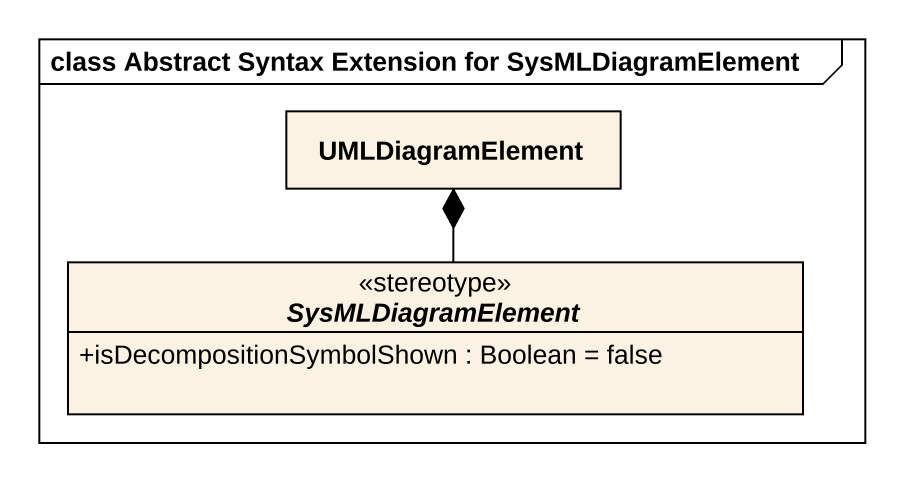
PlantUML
@startuml
mainframe class Abstract Syntax Extension for SysMLDiagramElement
hide circle
hide empty members
skinparam classAttributeIconSize 0
class UMLDiagramElement
abstract class SysMLDiagramElement <<stereotype>> {
  +isDecompositionSymbolShown : Boolean = false
}
SysMLDiagramElement -up-* UMLDiagramElement
@enduml
